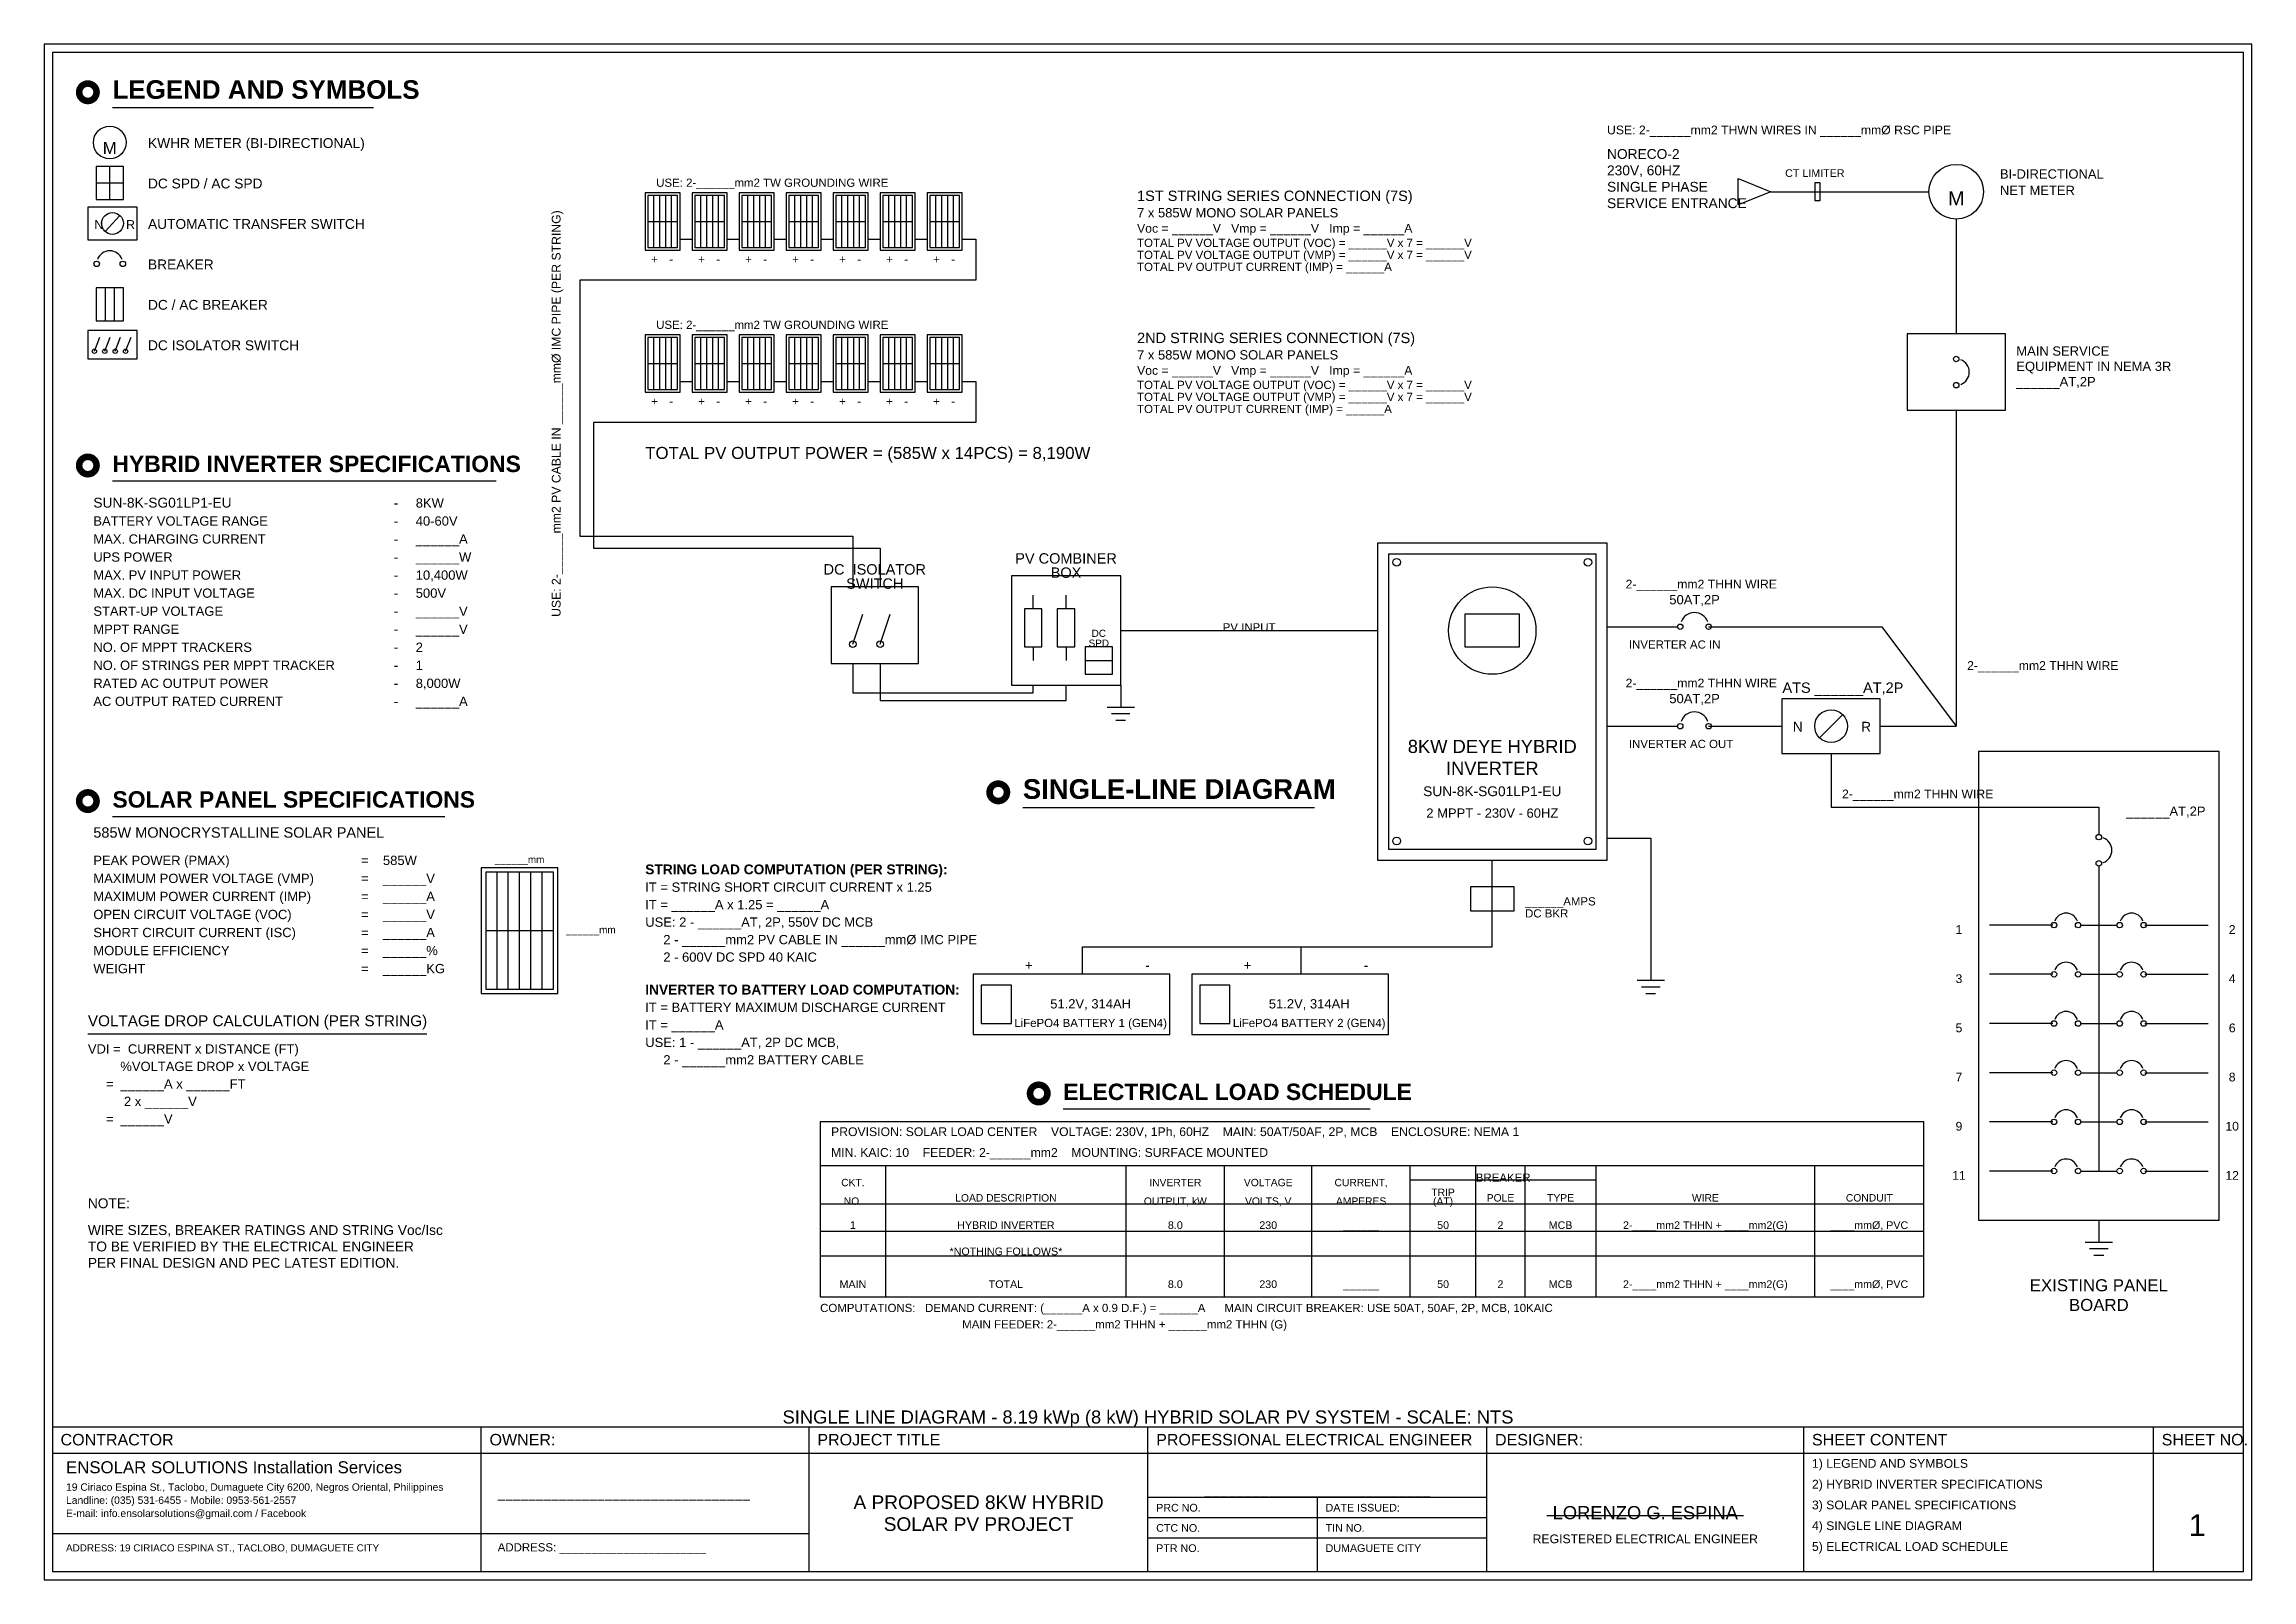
# Model space of a CAD drawing. Header units: metres. Extents: x 8 to 412, y 8 to 289.
import ezdxf
from ezdxf.enums import TextEntityAlignment as Align

# ---------------------------------------------------------------- set-up
doc = ezdxf.new("R2010")
doc.units = ezdxf.units.M
for name, color, linetype in [('AC', 5, 'Continuous'), ('BATTERY', 4, 'Continuous'), ('BORDER', 7, 'Continuous'), ('DC', 1, 'Continuous'), ('LEGEND', 7, 'Continuous'), ('NOTES', 8, 'Continuous'), ('PV', 3, 'Continuous'), ('TEXT', 7, 'Continuous'), ('TITLE', 7, 'Continuous')]:
    doc.layers.add(name, color=color, linetype=linetype)
doc.styles.add('ENSOLAR', font='arial.ttf')
doc.styles.add('ENSOLAR_BOLD', font='arialbd.ttf')

msp = doc.modelspace()

# ---------------------------------------------------------------- hatches: boundary and pattern name
at = {"layer": 'TEXT'}
h = msp.add_hatch(color=7, dxfattribs=at)
edge = h.paths.add_edge_path()
edge.add_arc((16, 280.2), 2.2, 0, 360)
edge = h.paths.add_edge_path()
edge.add_arc((16, 280.2), 1, 0, 360, ccw=False)
h = msp.add_hatch(color=7, dxfattribs=at)
edge = h.paths.add_edge_path()
edge.add_arc((16, 211.9), 2.2, 0, 360)
edge = h.paths.add_edge_path()
edge.add_arc((16, 211.9), 1, 0, 360, ccw=False)
h = msp.add_hatch(color=7, dxfattribs=at)
edge = h.paths.add_edge_path()
edge.add_arc((182.6, 152.1), 2.2, 0, 360)
edge = h.paths.add_edge_path()
edge.add_arc((182.6, 152.1), 1, 0, 360, ccw=False)
h = msp.add_hatch(color=7, dxfattribs=at)
edge = h.paths.add_edge_path()
edge.add_arc((16, 150.5), 2.2, 0, 360)
edge = h.paths.add_edge_path()
edge.add_arc((16, 150.5), 1, 0, 360, ccw=False)
h = msp.add_hatch(color=7, dxfattribs=at)
edge = h.paths.add_edge_path()
edge.add_arc((190, 97), 2.2, 0, 360)
edge = h.paths.add_edge_path()
edge.add_arc((190, 97), 1, 0, 360, ccw=False)

# ---------------------------------------------------------------- linework, layer by layer
at = {"layer": 'AC'}
for p, q in [((324, 262), (352.9, 262)), ((357.9, 257), (357.9, 236)), ((357.9, 222), (357.9, 164.2)), ((294, 182.4), (306.9, 182.4)), ((312.6, 182.4), (344.3, 182.4)), ((344.3, 182.4), (357.9, 164.2)), ((333, 162.2), (337, 166.2)), ((294, 164.2), (306.9, 164.2)), ((312.6, 164.2), (326, 164.2)), ((344, 164.2), (357.9, 164.2)), ((335, 159.2), (335, 149.4)), ((335, 149.4), (384, 149.4)), ((384, 149.4), (384, 144.4)), ((384, 138.6), (384, 82.8)), ((375.6, 127.8), (364, 127.8)), ((380.7, 127.8), (387.3, 127.8)), ((392.4, 127.8), (404, 127.8)), ((375.6, 118.8), (364, 118.8)), ((380.7, 118.8), (387.3, 118.8)), ((392.4, 118.8), (404, 118.8)), ((375.6, 109.8), (364, 109.8)), ((380.7, 109.8), (387.3, 109.8)), ((392.4, 109.8), (404, 109.8)), ((375.6, 100.8), (364, 100.8)), ((380.7, 100.8), (387.3, 100.8)), ((392.4, 100.8), (404, 100.8)), ((375.6, 91.8), (364, 91.8)), ((380.7, 91.8), (387.3, 91.8)), ((392.4, 91.8), (404, 91.8)), ((375.6, 82.8), (364, 82.8)), ((380.7, 82.8), (387.3, 82.8)), ((392.4, 82.8), (404, 82.8)), ((384, 73.8), (384, 69.8)), ((381.5, 69.8), (386.5, 69.8)), ((382.3, 68.6), (385.7, 68.6)), ((383.1, 67.4), (384.9, 67.4))]:
    msp.add_line(p, q, dxfattribs=at)
for points in [[(318, 259.6), (318, 264.4), (324, 262)], [(332, 260.4), (333, 260.4), (333, 263.6), (332, 263.6)], [(348.9, 222), (366.9, 222), (366.9, 236), (348.9, 236)], [(326, 159.2), (344, 159.2), (344, 169.2), (326, 169.2)], [(362, 73.8), (406, 73.8), (406, 159.6), (362, 159.6)]]:
    msp.add_lwpolyline(points, close=True, dxfattribs=at)
for centre, radius in [((357.9, 262), 5), ((357.9, 231.4), 0.5), ((357.9, 226.6), 0.5), ((307.4, 182.4), 0.5), ((312.6, 182.4), 0.5), ((335, 164.2), 3), ((307.4, 164.2), 0.5), ((312.6, 164.2), 0.5), ((384, 143.9), 0.5), ((384, 139.1), 0.5), ((375.8, 127.8), 0.5), ((380.2, 127.8), 0.5), ((387.8, 127.8), 0.5), ((392.2, 127.8), 0.5), ((375.8, 118.8), 0.5), ((380.2, 118.8), 0.5), ((387.8, 118.8), 0.5), ((392.2, 118.8), 0.5), ((375.8, 109.8), 0.5), ((380.2, 109.8), 0.5), ((387.8, 109.8), 0.5), ((392.2, 109.8), 0.5), ((375.8, 100.8), 0.5), ((380.2, 100.8), 0.5), ((387.8, 100.8), 0.5), ((392.2, 100.8), 0.5), ((375.8, 91.8), 0.5), ((380.2, 91.8), 0.5), ((387.8, 91.8), 0.5), ((392.2, 91.8), 0.5), ((375.8, 82.8), 0.5), ((380.2, 82.8), 0.5), ((387.8, 82.8), 0.5), ((392.2, 82.8), 0.5)]:
    msp.add_circle(centre, radius, dxfattribs=at)
for centre, radius, start, end in [((357.9, 229), 2.4, 290, 70), ((310, 182.4), 2.6, 20, 160), ((310, 164.2), 2.6, 20, 160), ((384, 141.5), 2.4, 290, 70), ((378, 127.8), 2.2, 20, 160), ((390, 127.8), 2.2, 20, 160), ((378, 118.8), 2.2, 20, 160), ((390, 118.8), 2.2, 20, 160), ((378, 109.8), 2.2, 20, 160), ((390, 109.8), 2.2, 20, 160), ((378, 100.8), 2.2, 20, 160), ((390, 100.8), 2.2, 20, 160), ((378, 91.8), 2.2, 20, 160), ((390, 91.8), 2.2, 20, 160), ((378, 82.8), 2.2, 20, 160), ((390, 82.8), 2.2, 20, 160)]:
    msp.add_arc(centre, radius, start, end, dxfattribs=at)
at = {"layer": 'BATTERY'}
for p, q in [((273, 123.8), (273, 139.7)), ((198, 118.8), (198, 123.8)), ((198, 123.8), (273, 123.8)), ((238, 118.8), (238, 123.8))]:
    msp.add_line(p, q, dxfattribs=at)
for points in [[(269, 130.4), (277, 130.4), (277, 134.8), (269, 134.8)], [(178, 107.8), (214, 107.8), (214, 118.8), (178, 118.8)], [(218, 107.8), (254, 107.8), (254, 118.8), (218, 118.8)], [(179.5, 109.8), (185, 109.8), (185, 116.8), (179.5, 116.8)], [(219.5, 109.8), (225, 109.8), (225, 116.8), (219.5, 116.8)]]:
    msp.add_lwpolyline(points, close=True, dxfattribs=at)
at = {"layer": 'BORDER'}
for points in [[(8, 8), (412, 8), (412, 289), (8, 289)], [(9.5, 9.5), (410.5, 9.5), (410.5, 287.5), (9.5, 287.5)]]:
    msp.add_lwpolyline(points, close=True, dxfattribs=at)
at = {"layer": 'DC'}
for p, q in [((176, 253.3), (178.5, 253.3)), ((178.5, 253.3), (178.5, 245.8)), ((178.5, 245.8), (106, 245.8)), ((106, 245.8), (106, 199)), ((176, 227.3), (178.5, 227.3)), ((178.5, 227.3), (178.5, 219.8)), ((178.5, 219.8), (108.5, 219.8)), ((108.5, 219.8), (108.5, 196.8)), ((106, 199), (156, 199)), ((156, 199), (156, 189.7)), ((108.5, 196.8), (161, 196.8)), ((161, 196.8), (161, 189.7)), ((189, 185.7), (189, 188.2)), ((195, 185.7), (195, 188.2)), ((156, 179.2), (157.8, 184.7)), ((161, 179.2), (162.8, 184.7)), ((189, 178.7), (189, 176.2)), ((195, 178.7), (195, 176.2)), ((205, 181.7), (252, 181.7)), ((156, 175.7), (156, 170.3)), ((161, 175.7), (161, 168.9)), ((198.5, 176.2), (203.5, 176.2)), ((156, 170.3), (189, 170.3)), ((189, 170.3), (189, 171.7)), ((195, 168.9), (195, 171.7)), ((205, 171.7), (205, 167.7)), ((161, 168.9), (195, 168.9)), ((202.5, 167.7), (207.5, 167.7)), ((203.3, 166.5), (206.7, 166.5)), ((204.1, 165.3), (205.9, 165.3)), ((294, 143.7), (302, 143.7)), ((302, 143.7), (302, 121.7)), ((302, 121.7), (302, 117.7)), ((299.5, 117.7), (304.5, 117.7)), ((300.3, 116.5), (303.7, 116.5)), ((301.1, 115.3), (302.9, 115.3))]:
    msp.add_line(p, q, dxfattribs=at)
for points in [[(252, 139.7), (294, 139.7), (294, 197.7), (252, 197.7)], [(254, 141.7), (292, 141.7), (292, 195.7), (254, 195.7)], [(185, 171.7), (205, 171.7), (205, 191.7), (185, 191.7)], [(152, 175.7), (168, 175.7), (168, 189.7), (152, 189.7)], [(187.4, 178.7), (190.6, 178.7), (190.6, 185.7), (187.4, 185.7)], [(193.4, 178.7), (196.6, 178.7), (196.6, 185.7), (193.4, 185.7)], [(268, 178.7), (278, 178.7), (278, 184.7), (268, 184.7)], [(198.5, 173.7), (203.5, 173.7), (203.5, 178.7), (198.5, 178.7)]]:
    msp.add_lwpolyline(points, close=True, dxfattribs=at)
for centre, radius in [((255.5, 194.2), 0.7), ((290.5, 194.2), 0.7), ((273, 181.7), 8), ((156, 179.2), 0.6), ((161, 179.2), 0.6), ((255.5, 143.2), 0.7), ((290.5, 143.2), 0.7)]:
    msp.add_circle(centre, radius, dxfattribs=at)
at = {"layer": 'LEGEND'}
for p, q in [((17.5, 263.6), (22.5, 263.6)), ((20, 260.6), (20, 266.6)), ((19.2, 254.8), (21.8, 257.6)), ((19.2, 238.4), (19.2, 244.4)), ((20.9, 238.4), (20.9, 244.4)), ((17.2, 232.8), (18.2, 235.4)), ((19.1, 232.8), (20.1, 235.4)), ((21, 232.8), (22, 235.4)), ((22.9, 232.8), (23.9, 235.4))]:
    msp.add_line(p, q, dxfattribs=at)
for points in [[(17.5, 260.6), (22.5, 260.6), (22.5, 266.6), (17.5, 266.6)], [(16, 253.2), (25, 253.2), (25, 259.2), (16, 259.2)], [(17.5, 238.4), (22.5, 238.4), (22.5, 244.4), (17.5, 244.4)], [(16, 231.4), (25, 231.4), (25, 236.6), (16, 236.6)]]:
    msp.add_lwpolyline(points, close=True, dxfattribs=at)
for centre, radius in [((20, 271), 3), ((20.5, 256.2), 2), ((17.6, 248.8), 0.5), ((22.4, 248.8), 0.5), ((17.2, 232.8), 0.4), ((19.1, 232.8), 0.4), ((21, 232.8), 0.4), ((22.9, 232.8), 0.4)]:
    msp.add_circle(centre, radius, dxfattribs=at)
msp.add_arc((20, 248.8), 2.4, 20, 160, dxfattribs=at)
at = {"layer": 'PV'}
for p, q in [((119.58, 251.8), (119.58, 261.3)), ((120.66, 251.8), (120.66, 261.3)), ((121.74, 251.8), (121.74, 261.3)), ((122.82, 251.8), (122.82, 261.3)), ((128.18, 251.8), (128.18, 261.3)), ((129.26, 251.8), (129.26, 261.3)), ((130.34, 251.8), (130.34, 261.3)), ((131.42, 251.8), (131.42, 261.3)), ((136.78, 251.8), (136.78, 261.3)), ((137.86, 251.8), (137.86, 261.3)), ((138.94, 251.8), (138.94, 261.3)), ((140.02, 251.8), (140.02, 261.3)), ((145.38, 251.8), (145.38, 261.3)), ((146.46, 251.8), (146.46, 261.3)), ((147.54, 251.8), (147.54, 261.3)), ((148.62, 251.8), (148.62, 261.3)), ((153.98, 251.8), (153.98, 261.3)), ((155.06, 251.8), (155.06, 261.3)), ((156.14, 251.8), (156.14, 261.3)), ((157.22, 251.8), (157.22, 261.3)), ((162.58, 251.8), (162.58, 261.3)), ((163.66, 251.8), (163.66, 261.3)), ((164.74, 251.8), (164.74, 261.3)), ((165.82, 251.8), (165.82, 261.3)), ((171.18, 251.8), (171.18, 261.3)), ((172.26, 251.8), (172.26, 261.3)), ((173.34, 251.8), (173.34, 261.3)), ((174.42, 251.8), (174.42, 261.3)), ((118.5, 256.55), (123.9, 256.55)), ((127.1, 256.55), (132.5, 256.55)), ((135.7, 256.55), (141.1, 256.55)), ((144.3, 256.55), (149.7, 256.55)), ((152.9, 256.55), (158.3, 256.55)), ((161.5, 256.55), (166.9, 256.55)), ((170.1, 256.55), (175.5, 256.55)), ((124.4, 253.3), (126.6, 253.3)), ((133, 253.3), (135.2, 253.3)), ((141.6, 253.3), (143.8, 253.3)), ((150.2, 253.3), (152.4, 253.3)), ((158.8, 253.3), (161, 253.3)), ((167.4, 253.3), (169.6, 253.3)), ((119.58, 225.8), (119.58, 235.3)), ((120.66, 225.8), (120.66, 235.3)), ((121.74, 225.8), (121.74, 235.3)), ((122.82, 225.8), (122.82, 235.3)), ((128.18, 225.8), (128.18, 235.3)), ((129.26, 225.8), (129.26, 235.3)), ((130.34, 225.8), (130.34, 235.3)), ((131.42, 225.8), (131.42, 235.3)), ((136.78, 225.8), (136.78, 235.3)), ((137.86, 225.8), (137.86, 235.3)), ((138.94, 225.8), (138.94, 235.3)), ((140.02, 225.8), (140.02, 235.3)), ((145.38, 225.8), (145.38, 235.3)), ((146.46, 225.8), (146.46, 235.3)), ((147.54, 225.8), (147.54, 235.3)), ((148.62, 225.8), (148.62, 235.3)), ((153.98, 225.8), (153.98, 235.3)), ((155.06, 225.8), (155.06, 235.3)), ((156.14, 225.8), (156.14, 235.3)), ((157.22, 225.8), (157.22, 235.3)), ((162.58, 225.8), (162.58, 235.3)), ((163.66, 225.8), (163.66, 235.3)), ((164.74, 225.8), (164.74, 235.3)), ((165.82, 225.8), (165.82, 235.3)), ((171.18, 225.8), (171.18, 235.3)), ((172.26, 225.8), (172.26, 235.3)), ((173.34, 225.8), (173.34, 235.3)), ((174.42, 225.8), (174.42, 235.3)), ((118.5, 230.55), (123.9, 230.55)), ((127.1, 230.55), (132.5, 230.55)), ((135.7, 230.55), (141.1, 230.55)), ((144.3, 230.55), (149.7, 230.55)), ((152.9, 230.55), (158.3, 230.55)), ((161.5, 230.55), (166.9, 230.55)), ((170.1, 230.55), (175.5, 230.55)), ((124.4, 227.3), (126.6, 227.3)), ((133, 227.3), (135.2, 227.3)), ((141.6, 227.3), (143.8, 227.3)), ((150.2, 227.3), (152.4, 227.3)), ((158.8, 227.3), (161, 227.3)), ((167.4, 227.3), (169.6, 227.3)), ((90.87, 116.1), (90.87, 137.5)), ((92.94, 116.1), (92.94, 137.5)), ((95.01, 116.1), (95.01, 137.5)), ((97.08, 116.1), (97.08, 137.5)), ((99.15, 116.1), (99.15, 137.5)), ((88.8, 126.8), (101.2, 126.8))]:
    msp.add_line(p, q, dxfattribs=at)
for points in [[(118, 251.3), (124.4, 251.3), (124.4, 261.8), (118, 261.8)], [(118.5, 251.8), (123.9, 251.8), (123.9, 261.3), (118.5, 261.3)], [(126.6, 251.3), (133, 251.3), (133, 261.8), (126.6, 261.8)], [(127.1, 251.8), (132.5, 251.8), (132.5, 261.3), (127.1, 261.3)], [(135.2, 251.3), (141.6, 251.3), (141.6, 261.8), (135.2, 261.8)], [(135.7, 251.8), (141.1, 251.8), (141.1, 261.3), (135.7, 261.3)], [(143.8, 251.3), (150.2, 251.3), (150.2, 261.8), (143.8, 261.8)], [(144.3, 251.8), (149.7, 251.8), (149.7, 261.3), (144.3, 261.3)], [(152.4, 251.3), (158.8, 251.3), (158.8, 261.8), (152.4, 261.8)], [(152.9, 251.8), (158.3, 251.8), (158.3, 261.3), (152.9, 261.3)], [(161, 251.3), (167.4, 251.3), (167.4, 261.8), (161, 261.8)], [(161.5, 251.8), (166.9, 251.8), (166.9, 261.3), (161.5, 261.3)], [(169.6, 251.3), (176, 251.3), (176, 261.8), (169.6, 261.8)], [(170.1, 251.8), (175.5, 251.8), (175.5, 261.3), (170.1, 261.3)], [(118, 225.3), (124.4, 225.3), (124.4, 235.8), (118, 235.8)], [(118.5, 225.8), (123.9, 225.8), (123.9, 235.3), (118.5, 235.3)], [(126.6, 225.3), (133, 225.3), (133, 235.8), (126.6, 235.8)], [(127.1, 225.8), (132.5, 225.8), (132.5, 235.3), (127.1, 235.3)], [(135.2, 225.3), (141.6, 225.3), (141.6, 235.8), (135.2, 235.8)], [(135.7, 225.8), (141.1, 225.8), (141.1, 235.3), (135.7, 235.3)], [(143.8, 225.3), (150.2, 225.3), (150.2, 235.8), (143.8, 235.8)], [(144.3, 225.8), (149.7, 225.8), (149.7, 235.3), (144.3, 235.3)], [(152.4, 225.3), (158.8, 225.3), (158.8, 235.8), (152.4, 235.8)], [(152.9, 225.8), (158.3, 225.8), (158.3, 235.3), (152.9, 235.3)], [(161, 225.3), (167.4, 225.3), (167.4, 235.8), (161, 235.8)], [(161.5, 225.8), (166.9, 225.8), (166.9, 235.3), (161.5, 235.3)], [(169.6, 225.3), (176, 225.3), (176, 235.8), (169.6, 235.8)], [(170.1, 225.8), (175.5, 225.8), (175.5, 235.3), (170.1, 235.3)], [(88, 115.3), (102, 115.3), (102, 138.3), (88, 138.3)], [(88.8, 116.1), (101.2, 116.1), (101.2, 137.5), (88.8, 137.5)]]:
    msp.add_lwpolyline(points, close=True, dxfattribs=at)
at = {"layer": 'TEXT'}
for p, q in [((20.5, 277.4), (68.24, 277.4)), ((20.5, 209.1), (90.7, 209.1)), ((20.5, 147.7), (81.34, 147.7)), ((187.1, 149.3), (240.45, 149.3)), ((16, 107.9), (78, 107.9)), ((194.5, 94.2), (250.66, 94.2)), ((150, 83.8), (352, 83.8)), ((162, 59.8), (162, 83.8)), ((206, 59.8), (206, 83.8)), ((224, 59.8), (224, 83.8)), ((240, 59.8), (240, 83.8)), ((258, 59.8), (258, 83.8)), ((258, 81.2), (292, 81.2)), ((270, 59.8), (270, 83.8)), ((279, 59.8), (279, 83.8)), ((292, 59.8), (292, 83.8)), ((332, 59.8), (332, 83.8)), ((150, 76.8), (352, 76.8)), ((150, 71.8), (352, 71.8)), ((150, 67.3), (352, 67.3))]:
    msp.add_line(p, q, dxfattribs=at)
msp.add_lwpolyline([(150, 59.8), (352, 59.8), (352, 91.8), (150, 91.8)], close=True, dxfattribs=at)
at = {"layer": 'TITLE'}
for p, q in [((9.5, 36), (410.5, 36)), ((88, 9.5), (88, 36)), ((148, 9.5), (148, 36)), ((210, 9.5), (210, 36)), ((272, 9.5), (272, 36)), ((330, 9.5), (330, 36)), ((394, 9.5), (394, 36)), ((9.5, 31.2), (410.5, 31.2)), ((210, 23.1), (272, 23.1)), ((241, 9.5), (241, 23.1)), ((9.5, 16.5), (88, 16.5)), ((88, 16.5), (148, 16.5)), ((210, 19.4), (272, 19.4)), ((283, 19.8), (319, 19.8)), ((210, 15.7), (272, 15.7))]:
    msp.add_line(p, q, dxfattribs=at)

# ---------------------------------------------------------------- texts
at = {"layer": 'AC', "style": 'ENSOLAR'}
for s, height, p in [('M', 2.6, (357.9, 260.8)), ('1', 1.6, (358.4, 127)), ('2', 1.6, (408.4, 127)), ('3', 1.6, (358.4, 118)), ('4', 1.6, (408.4, 118)), ('5', 1.6, (358.4, 109)), ('6', 1.6, (408.4, 109)), ('7', 1.6, (358.4, 100)), ('8', 1.6, (408.4, 100)), ('9', 1.6, (358.4, 91)), ('10', 1.6, (408.4, 91)), ('11', 1.6, (358.4, 82)), ('12', 1.6, (408.4, 82))]:
    msp.add_text(s, height=height, dxfattribs=at).set_placement(p, align=Align.MIDDLE_CENTER)
for s, p in [('N', (328, 163.2)), ('R', (340.5, 163.2))]:
    msp.add_text(s, height=1.8, dxfattribs=at).set_placement(p)
at = {"layer": 'BATTERY', "style": 'ENSOLAR'}
for s, p in [('+', (187.5, 119.6)), ('-', (209.5, 119.6)), ('+', (227.5, 119.6)), ('-', (249.5, 119.6))]:
    msp.add_text(s, height=1.7, dxfattribs=at).set_placement(p)
at = {"layer": 'LEGEND', "style": 'ENSOLAR'}
msp.add_text('M', height=2.2, dxfattribs=at).set_placement((20, 270), align=Align.MIDDLE_CENTER)
for s, height, p in [('KWHR METER (BI-DIRECTIONAL)', 1.8, (27, 270)), ('DC SPD / AC SPD', 1.8, (27, 262.6)), ('N', 1.6, (17.2, 255.2)), ('R', 1.6, (23, 255.2)), ('AUTOMATIC TRANSFER SWITCH', 1.8, (27, 255.2)), ('BREAKER', 1.8, (27, 247.8)), ('DC / AC BREAKER', 1.8, (27, 240.4)), ('DC ISOLATOR SWITCH', 1.8, (27, 233))]:
    msp.add_text(s, height=height, dxfattribs=at).set_placement(p)
at = {"layer": 'NOTES', "style": 'ENSOLAR'}
for s, height, p in [('USE: 2-______mm2 THWN WIRES IN ______mm%%c RSC PIPE', 1.6, (294, 272.5)), ('USE: 2-______mm2 TW GROUNDING WIRE', 1.5, (120, 262.9)), ('CT LIMITER', 1.4, (326.6, 264.7)), ('USE: 2-______mm2 TW GROUNDING WIRE', 1.5, (120, 236.9)), ('2-______mm2 THHN WIRE', 1.6, (297.4, 189.4)), ('INVERTER AC IN', 1.5, (298, 178.4)), ('2-______mm2 THHN WIRE', 1.6, (359.9, 174.5)), ('2-______mm2 THHN WIRE', 1.6, (297.4, 171.3)), ('INVERTER AC OUT', 1.5, (298, 160.2)), ('2-______mm2 THHN WIRE', 1.6, (337, 151)), ('______mm', 1.3, (103.5, 126.3)), ('NOTE:', 1.8, (16, 76)), ('WIRE SIZES, BREAKER RATINGS AND STRING Voc/Isc', 1.8, (16, 71.1)), ('TO BE VERIFIED BY THE ELECTRICAL ENGINEER', 1.8, (16, 68.1)), ('PER FINAL DESIGN AND PEC LATEST EDITION.', 1.8, (16, 65.1))]:
    msp.add_text(s, height=height, dxfattribs=at).set_placement(p)
msp.add_text('USE: 2-______mm2 PV CABLE IN ______mm%%c IMC PIPE (PER STRING)', height=1.6, rotation=90, dxfattribs=at).set_placement((102.5, 184.2))
for s, height, p in [('PV INPUT', 1.5, (228.5, 182.3)), ('______mm', 1.3, (95, 139.8))]:
    msp.add_text(s, height=height, dxfattribs=at).set_placement(p, align=Align.MIDDLE_CENTER)
at = {"layer": 'PV', "style": 'ENSOLAR'}
for s, p in [('+', (119.1, 248.9)), ('-', (122.4, 248.9)), ('+', (127.7, 248.9)), ('-', (131, 248.9)), ('+', (136.3, 248.9)), ('-', (139.6, 248.9)), ('+', (144.9, 248.9)), ('-', (148.2, 248.9)), ('+', (153.5, 248.9)), ('-', (156.8, 248.9)), ('+', (162.1, 248.9)), ('-', (165.4, 248.9)), ('+', (170.7, 248.9)), ('-', (174, 248.9)), ('+', (119.1, 222.9)), ('-', (122.4, 222.9)), ('+', (127.7, 222.9)), ('-', (131, 222.9)), ('+', (136.3, 222.9)), ('-', (139.6, 222.9)), ('+', (144.9, 222.9)), ('-', (148.2, 222.9)), ('+', (153.5, 222.9)), ('-', (156.8, 222.9)), ('+', (162.1, 222.9)), ('-', (165.4, 222.9)), ('+', (170.7, 222.9)), ('-', (174, 222.9))]:
    msp.add_text(s, height=1.5, dxfattribs=at).set_placement(p)
at = {"layer": 'TEXT'}
for s, height, style, p in [('LEGEND AND SYMBOLS', 3.4, 'ENSOLAR_BOLD', (20.5, 279)), ('230V, 60HZ', 1.8, 'ENSOLAR', (294, 265)), ('NORECO-2', 1.8, 'ENSOLAR', (294, 268)), ('SINGLE PHASE', 1.8, 'ENSOLAR', (294, 262)), ('BI-DIRECTIONAL', 1.7, 'ENSOLAR', (365.9, 264.4)), ('NET METER', 1.7, 'ENSOLAR', (365.9, 261.4)), ('7 x 585W MONO SOLAR PANELS', 1.7, 'ENSOLAR', (208, 257.3)), ('1ST STRING SERIES CONNECTION (7S)', 1.9, 'ENSOLAR', (208, 260.3)), ('SERVICE ENTRANCE', 1.8, 'ENSOLAR', (294, 259)), ('Voc = ______V   Vmp = ______V   Imp = ______A', 1.6, 'ENSOLAR', (208, 254.5)), ('TOTAL PV VOLTAGE OUTPUT (VOC) = ______V x 7 = ______V', 1.5, 'ENSOLAR', (208, 251.9)), ('TOTAL PV VOLTAGE OUTPUT (VMP) = ______V x 7 = ______V', 1.5, 'ENSOLAR', (208, 249.7)), ('TOTAL PV OUTPUT CURRENT (IMP) = ______A', 1.5, 'ENSOLAR', (208, 247.5)), ('2ND STRING SERIES CONNECTION (7S)', 1.9, 'ENSOLAR', (208, 234.3)), ('7 x 585W MONO SOLAR PANELS', 1.7, 'ENSOLAR', (208, 231.3)), ('MAIN SERVICE', 1.7, 'ENSOLAR', (368.9, 232)), ('EQUIPMENT IN NEMA 3R', 1.7, 'ENSOLAR', (368.9, 229.2)), ('Voc = ______V   Vmp = ______V   Imp = ______A', 1.6, 'ENSOLAR', (208, 228.5)), ('TOTAL PV VOLTAGE OUTPUT (VOC) = ______V x 7 = ______V', 1.5, 'ENSOLAR', (208, 225.9)), ('______AT,2P', 1.7, 'ENSOLAR', (368.9, 226.4)), ('TOTAL PV VOLTAGE OUTPUT (VMP) = ______V x 7 = ______V', 1.5, 'ENSOLAR', (208, 223.7)), ('TOTAL PV OUTPUT CURRENT (IMP) = ______A', 1.5, 'ENSOLAR', (208, 221.5)), ('TOTAL PV OUTPUT POWER = (585W x 14PCS) = 8,190W', 2.2, 'ENSOLAR', (118, 213.1)), ('HYBRID INVERTER SPECIFICATIONS', 3, 'ENSOLAR_BOLD', (20.5, 210.7)), ('SUN-8K-SG01LP1-EU', 1.8, 'ENSOLAR', (17, 204.2)), ('BATTERY VOLTAGE RANGE', 1.7, 'ENSOLAR', (17, 200.9)), ('-', 1.7, 'ENSOLAR', (72, 204.2)), ('40-60V', 1.7, 'ENSOLAR', (76, 200.9)), ('8KW', 1.7, 'ENSOLAR', (76, 204.2)), ('MAX. CHARGING CURRENT', 1.7, 'ENSOLAR', (17, 197.6)), ('-', 1.7, 'ENSOLAR', (72, 200.9)), ('-', 1.7, 'ENSOLAR', (72, 197.6)), ('______A', 1.7, 'ENSOLAR', (76, 197.6)), ('UPS POWER', 1.7, 'ENSOLAR', (17, 194.3)), ('-', 1.7, 'ENSOLAR', (72, 194.3)), ('______W', 1.7, 'ENSOLAR', (76, 194.3)), ('MAX. PV INPUT POWER', 1.7, 'ENSOLAR', (17, 191)), ('-', 1.7, 'ENSOLAR', (72, 191)), ('10,400W', 1.7, 'ENSOLAR', (76, 191)), ('START-UP VOLTAGE', 1.7, 'ENSOLAR', (17, 184.4)), ('MAX. DC INPUT VOLTAGE', 1.7, 'ENSOLAR', (17, 187.7)), ('-', 1.7, 'ENSOLAR', (72, 187.7)), ('______V', 1.7, 'ENSOLAR', (76, 184.4)), ('500V', 1.7, 'ENSOLAR', (76, 187.7)), ('50AT,2P', 1.7, 'ENSOLAR', (305.4, 186.5)), ('MPPT RANGE', 1.7, 'ENSOLAR', (17, 181.1)), ('-', 1.7, 'ENSOLAR', (72, 184.4)), ('-', 1.7, 'ENSOLAR', (72, 181.1)), ('______V', 1.7, 'ENSOLAR', (76, 181.1)), ('NO. OF MPPT TRACKERS', 1.7, 'ENSOLAR', (17, 177.8)), ('-', 1.7, 'ENSOLAR', (72, 177.8)), ('2', 1.7, 'ENSOLAR', (76, 177.8)), ('NO. OF STRINGS PER MPPT TRACKER', 1.7, 'ENSOLAR', (17, 174.5)), ('-', 1.7, 'ENSOLAR', (72, 174.5)), ('1', 1.7, 'ENSOLAR', (76, 174.5)), ('RATED AC OUTPUT POWER', 1.7, 'ENSOLAR', (17, 171.2)), ('-', 1.7, 'ENSOLAR', (72, 171.2)), ('8,000W', 1.7, 'ENSOLAR', (76, 171.2)), ('50AT,2P', 1.7, 'ENSOLAR', (305.4, 168.4)), ('ATS ______AT,2P', 1.9, 'ENSOLAR', (326.1, 170.3)), ('AC OUTPUT RATED CURRENT', 1.7, 'ENSOLAR', (17, 167.9)), ('-', 1.7, 'ENSOLAR', (72, 167.9)), ('______A', 1.7, 'ENSOLAR', (76, 167.9)), ('SINGLE-LINE DIAGRAM', 3.6, 'ENSOLAR_BOLD', (187.1, 150.9)), ('SOLAR PANEL SPECIFICATIONS', 3, 'ENSOLAR_BOLD', (20.5, 149.3)), ('______AT,2P', 1.7, 'ENSOLAR', (389, 147.8)), ('585W MONOCRYSTALLINE SOLAR PANEL', 1.9, 'ENSOLAR', (17, 143.8)), ('PEAK POWER (PMAX)', 1.7, 'ENSOLAR', (17, 138.8)), ('=', 1.7, 'ENSOLAR', (66, 138.8)), ('585W', 1.7, 'ENSOLAR', (70, 138.8)), ('STRING LOAD COMPUTATION (PER STRING):', 1.8, 'ENSOLAR_BOLD', (118, 137.1)), ('MAXIMUM POWER VOLTAGE (VMP)', 1.7, 'ENSOLAR', (17, 135.5)), ('MAXIMUM POWER CURRENT (IMP)', 1.7, 'ENSOLAR', (17, 132.2)), ('=', 1.7, 'ENSOLAR', (66, 135.5)), ('=', 1.7, 'ENSOLAR', (66, 132.2)), ('______V', 1.7, 'ENSOLAR', (70, 135.5)), ('______A', 1.7, 'ENSOLAR', (70, 132.2)), ('IT = STRING SHORT CIRCUIT CURRENT x 1.25', 1.7, 'ENSOLAR', (118, 133.9)), ('OPEN CIRCUIT VOLTAGE (VOC)', 1.7, 'ENSOLAR', (17, 128.9)), ('=', 1.7, 'ENSOLAR', (66, 128.9)), ('______V', 1.7, 'ENSOLAR', (70, 128.9)), ('IT = ______A x 1.25 = ______A', 1.7, 'ENSOLAR', (118, 130.7)), ('______AMPS', 1.5, 'ENSOLAR', (279, 131.4)), ('DC BKR', 1.5, 'ENSOLAR', (279, 129.2)), ('SHORT CIRCUIT CURRENT (ISC)', 1.7, 'ENSOLAR', (17, 125.6)), ('=', 1.7, 'ENSOLAR', (66, 125.6)), ('______A', 1.7, 'ENSOLAR', (70, 125.6)), ('USE: 2 - ______AT, 2P, 550V DC MCB', 1.7, 'ENSOLAR', (118, 127.5)), ('     2 - ______mm2 PV CABLE IN ______mm%%c IMC PIPE', 1.7, 'ENSOLAR', (118, 124.3)), ('MODULE EFFICIENCY', 1.7, 'ENSOLAR', (17, 122.3)), ('=', 1.7, 'ENSOLAR', (66, 122.3)), ('______%', 1.7, 'ENSOLAR', (70, 122.3)), ('     2 - 600V DC SPD 40 KAIC', 1.7, 'ENSOLAR', (118, 121.1)), ('WEIGHT', 1.7, 'ENSOLAR', (17, 119)), ('=', 1.7, 'ENSOLAR', (66, 119)), ('______KG', 1.7, 'ENSOLAR', (70, 119)), ('INVERTER TO BATTERY LOAD COMPUTATION:', 1.8, 'ENSOLAR_BOLD', (118, 115.1)), ('IT = BATTERY MAXIMUM DISCHARGE CURRENT', 1.7, 'ENSOLAR', (118, 111.9)), ('VOLTAGE DROP CALCULATION (PER STRING)', 2, 'ENSOLAR', (16, 109.3)), ('IT = ______A', 1.7, 'ENSOLAR', (118, 108.7)), ('VDI =  CURRENT x DISTANCE (FT)', 1.7, 'ENSOLAR', (16, 104.3)), ('USE: 1 - ______AT, 2P DC MCB,', 1.7, 'ENSOLAR', (118, 105.5)), ('         %VOLTAGE DROP x VOLTAGE', 1.7, 'ENSOLAR', (16, 101.1)), ('     2 - ______mm2 BATTERY CABLE', 1.7, 'ENSOLAR', (118, 102.3)), ('     =  ______A x ______FT', 1.7, 'ENSOLAR', (16, 97.9)), ('ELECTRICAL LOAD SCHEDULE', 3, 'ENSOLAR_BOLD', (194.5, 95.8)), ('     =  ______V', 1.7, 'ENSOLAR', (16, 91.5)), ('          2 x ______V', 1.7, 'ENSOLAR', (16, 94.7)), ('PROVISION: SOLAR LOAD CENTER    VOLTAGE: 230V, 1Ph, 60HZ    MAIN: 50AT/50AF, 2P, MCB    ENCLOSURE: NEMA 1', 1.6, 'ENSOLAR', (152, 89.2)), ('MIN. KAIC: 10    FEEDER: 2-______mm2    MOUNTING: SURFACE MOUNTED', 1.6, 'ENSOLAR', (152, 85.4)), ('COMPUTATIONS:   DEMAND CURRENT: (______A x 0.9 D.F.) = ______A      MAIN CIRCUIT BREAKER: USE 50AT, 50AF, 2P, MCB, 10KAIC', 1.5, 'ENSOLAR', (150, 57)), ('MAIN FEEDER: 2-______mm2 THHN + ______mm2 THHN (G)', 1.5, 'ENSOLAR', (176, 54))]:
    msp.add_text(s, height=height, dxfattribs=dict(at, style=style)).set_placement(p)
at = {"layer": 'TEXT', "style": 'ENSOLAR'}
for s, height, p in [('PV COMBINER', 1.9, (195, 194.9)), ('DC  ISOLATOR', 1.9, (160, 192.9)), ('SWITCH', 1.9, (160, 190.3)), ('BOX', 1.9, (195, 192.3)), ('DC', 1.3, (201, 181.2)), ('SPD', 1.3, (201, 179.4)), ('8KW DEYE HYBRID', 2.4, (273, 160.5)), ('INVERTER', 2.4, (273, 156.5)), ('SUN-8K-SG01LP1-EU', 1.8, (273, 152.3)), ('2 MPPT - 230V - 60HZ', 1.7, (273, 148.3)), ('51.2V, 314AH', 1.7, (199.5, 113.4)), ('51.2V, 314AH', 1.7, (239.5, 113.4)), ('LiFePO4 BATTERY 1 (GEN4)', 1.5, (199.5, 109.9)), ('LiFePO4 BATTERY 2 (GEN4)', 1.5, (239.5, 109.9)), ('CKT.', 1.35, (156, 80.7)), ('INVERTER', 1.35, (215, 80.7)), ('VOLTAGE', 1.35, (232, 80.7)), ('CURRENT,', 1.35, (249, 80.7)), ('BREAKER', 1.5, (275, 81.6)), ('NO.', 1.35, (156, 77.3)), ('LOAD DESCRIPTION', 1.35, (184, 77.9)), ('OUTPUT, kW', 1.35, (215, 77.3)), ('VOLTS, V', 1.35, (232, 77.3)), ('AMPERES', 1.35, (249, 77.3)), ('TRIP', 1.35, (264, 78.9)), ('(AT)', 1.35, (264, 77.3)), ('POLE', 1.35, (274.5, 77.9)), ('TYPE', 1.35, (285.5, 77.9)), ('WIRE', 1.35, (312, 77.9)), ('CONDUIT', 1.35, (342, 77.9)), ('1', 1.4, (156, 72.9)), ('HYBRID INVERTER', 1.4, (184, 72.9)), ('8.0', 1.4, (215, 72.9)), ('230', 1.4, (232, 72.9)), ('50', 1.4, (264, 72.9)), ('2', 1.4, (274.5, 72.9)), ('MCB', 1.4, (285.5, 72.9)), ('2-____mm2 THHN + ____mm2(G)', 1.4, (312, 72.9)), ('____mm%%c, PVC', 1.4, (342, 72.9)), ('*NOTHING FOLLOWS*', 1.4, (184, 68.1)), ('______', 1.4, (249, 72.9)), ('MAIN', 1.4, (156, 62.1)), ('TOTAL', 1.4, (184, 62.1)), ('8.0', 1.4, (215, 62.1)), ('230', 1.4, (232, 62.1)), ('______', 1.4, (249, 62.1)), ('50', 1.4, (264, 62.1)), ('2', 1.4, (274.5, 62.1)), ('MCB', 1.4, (285.5, 62.1)), ('2-____mm2 THHN + ____mm2(G)', 1.4, (312, 62.1)), ('____mm%%c, PVC', 1.4, (342, 62.1)), ('EXISTING PANEL', 2.2, (384, 61.9)), ('BOARD', 2.2, (384, 58.3)), ('SINGLE LINE DIAGRAM - 8.19 kWp (8 kW) HYBRID SOLAR PV SYSTEM - SCALE: NTS', 2.4, (210, 37.8))]:
    msp.add_text(s, height=height, dxfattribs=at).set_placement(p, align=Align.MIDDLE_CENTER)
at = {"layer": 'TITLE', "style": 'ENSOLAR'}
for s, height, p in [('CONTRACTOR', 2.1, (11, 32.6)), ('OWNER:', 2.1, (89.5, 32.6)), ('PROJECT TITLE', 2.1, (149.5, 32.6)), ('PROFESSIONAL ELECTRICAL ENGINEER', 2.1, (211.5, 32.6)), ('DESIGNER:', 2.1, (273.5, 32.6)), ('SHEET CONTENT', 2.1, (331.5, 32.6)), ('SHEET NO.', 2.1, (395.5, 32.6)), ('ENSOLAR SOLUTIONS Installation Services', 2.2, (12, 27.5)), ('1) LEGEND AND SYMBOLS', 1.6, (331.5, 28.5)), ('19 Ciriaco Espina St., Taclobo, Dumaguete City 6200, Negros Oriental, Philippines', 1.35, (12, 24.3)), ('2) HYBRID INVERTER SPECIFICATIONS', 1.6, (331.5, 24.7)), ('Landline: (035) 531-6455 - Mobile: 0953-561-2557', 1.35, (12, 21.9)), ('E-mail: info.ensolarsolutions@gmail.com / Facebook', 1.35, (12, 19.5)), ('_________________________________', 1.8, (91, 23)), ('PRC NO.', 1.4, (211.5, 20.5)), ('DATE ISSUED:', 1.4, (242.5, 20.5)), ('3) SOLAR PANEL SPECIFICATIONS', 1.6, (331.5, 20.9)), ('CTC NO.', 1.4, (211.5, 16.8)), ('TIN NO.', 1.4, (242.5, 16.8)), ('4) SINGLE LINE DIAGRAM', 1.6, (331.5, 17.1)), ('ADDRESS: 19 CIRIACO ESPINA ST., TACLOBO, DUMAGUETE CITY', 1.3, (12, 13.2)), ('ADDRESS: _______________________', 1.5, (91, 13.2)), ('PTR NO.', 1.4, (211.5, 13.1)), ('DUMAGUETE CITY', 1.4, (242.5, 13.1)), ('5) ELECTRICAL LOAD SCHEDULE', 1.6, (331.5, 13.3))]:
    msp.add_text(s, height=height, dxfattribs=at).set_placement(p)
for s, height, p in [('A PROPOSED 8KW HYBRID', 2.5, (179, 22.2)), ('____________________________', 1.9, (241, 24.6)), ('LORENZO G. ESPINA', 2.4, (301, 20.3)), ('SOLAR PV PROJECT', 2.5, (179, 18.2)), ('REGISTERED ELECTRICAL ENGINEER', 1.6, (301, 15.5)), ('1', 4, (402, 18))]:
    msp.add_text(s, height=height, dxfattribs=at).set_placement(p, align=Align.MIDDLE_CENTER)

doc.saveas('drawing.dxf')
